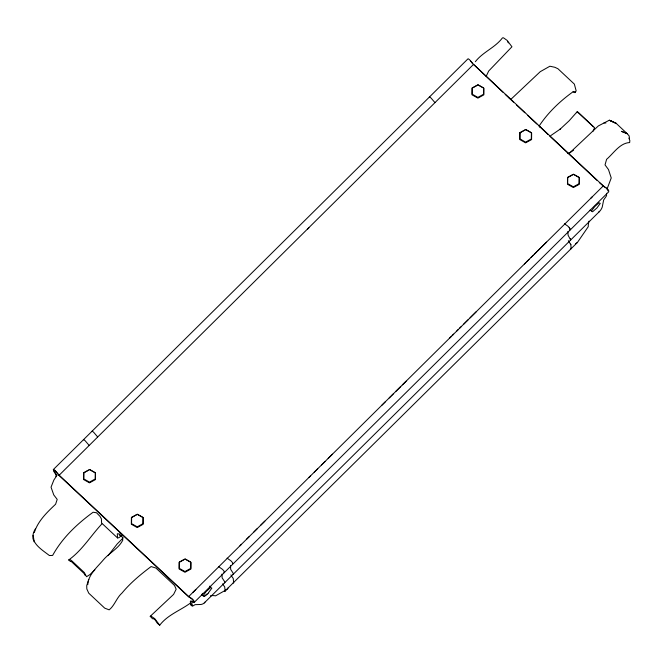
<?xml version="1.0" encoding="UTF-8"?>
<svg xmlns="http://www.w3.org/2000/svg" width="663" height="663" viewBox="0 0 663 663"><rect width="100%" height="100%" fill="white"/><g stroke="black" fill="none" stroke-linecap="round" stroke-linejoin="round"><path stroke-width="0.99" d="M472.048 88.212L471.998 94.801L477.89 98.124L483.849 94.85L483.899 88.262L478.006 84.939L472.901 87.748M567.536 177.643L567.478 184.239L573.379 187.554L579.329 184.289L579.387 177.692L573.487 174.377L568.382 177.178M194.102 602.51L194.118 601.407A2.569 0.472 45.3 0 0 192.253 599.004L188.516 596.377L58.974 475.04L55.145 470.581A2.569 0.472 45.3 0 0 53.347 469.553L467.921 58.891A2.569 0.472 45.3 0 1 469.719 59.927L473.548 64.386L603.09 185.723L606.827 188.342A2.569 0.472 45.3 0 1 608.7 190.753L608.684 191.847L194.102 602.51L191.814 601.971L192.005 605.899A5.13 1.011 -46.9 0 0 193.099 605.833L195.071 604.656L201.071 604.465A15.92 8.776 35.5 0 0 204.958 602.153M564.951 224.318L564.503 223.945C566.691 225.279 570.503 227.318 569.923 230.069M121.777 535.389L118.892 537.71L117.517 537.925L101.596 523.024L101.398 518.847L99.956 516.286L96.491 512.748L93.102 512.242C77.057 523.927 62.264 537.892 52.626 555.437L49.41 555.528C40.882 548.972 27.249 541.049 35.537 528.668M33.15 539.334L33.349 537.378M573.081 91.709L574.962 92.629L575.103 91.859L572.882 91.908C560.094 101.083 548.135 112.486 539.475 125.522L539.781 127.155M576.934 112.751L577.365 111.558L594.628 127.727L593.045 131.224M88.751 579.404L86.72 585.644L86.82 588.935L88.751 593.186L104.704 608.137L109.163 609.852C114.682 605.476 116.589 597.753 122.009 593.037C130.42 582.868 140.589 574.456 151.098 566.567L155.904 568.042L174.518 585.47L176.159 589.225L173.598 594.396L150.228 616.317L152.548 618.778L153.534 618.695L154.993 619.772L157.438 623.361L159.717 625.201C167.722 614.783 180.187 610.557 190.389 603.09L191.159 605.211M34.31 532.546C37.965 520.969 47.015 512.35 55.601 504.22L57.2 499.405L53.761 494.913L51.043 487.172L53.869 480.029L56.827 475.586M486.145 76.386L488.689 71.024L511.944 46.775L507.17 40.426L503.449 37.799L502.455 37.89C494.996 47.769 482.838 51.979 475.33 61.717M607.018 189.129L611.236 177.974L608.477 169.554L605.037 164.896L606.595 159.335C613.557 153.385 619.789 143.042 629.651 142.553L629.85 140.597L628.922 138.119M228.097 587.94L227.343 589.216L215.591 595.83A18.431 10.16 35.5 0 0 210.444 595.813M574.962 92.629L576.172 90.889L574.349 84.102L557.948 68.745L554.815 67.278L549.892 66.225L540.246 71.679L511.198 99.044L509.275 98.456M224.633 591.379L577.407 242.467L588.247 226.696A18.431 14.942 59.3 0 1 589.051 221.152M202.704 593.335L201.577 594.893L202.812 595.548M208.596 592.631L211.845 588.139L210.66 587.509L206.234 591.379L202.994 595.88L204.171 596.501L208.638 593.153M108.069 555.635L117.16 544.008L123.31 537.759M577.216 111.682L569.144 120.782L559.887 129.401L560.649 128.813L550.845 135.55M101.845 523.944C90.715 535.886 82.212 550.273 68.728 559.945L69.085 560.384M307.441 229.282L308.908 227.832M192.9 592.399L195.883 589.44M239.989 545.757L241.456 544.298M246.603 539.201L249.437 536.4M253.954 531.925L257.517 528.394M260.567 525.369L264.86 521.118M308.925 477.468L310.4 476.009M314.229 472.213L315.696 470.763M316.276 470.191L317.743 468.741M321.58 464.937L325.085 461.465M328.193 458.382L332.428 454.188M381.855 405.234L383.322 403.775M383.844 403.261L385.311 401.803M389.206 397.949L390.673 396.491M391.187 395.985L393.391 393.805M395.819 391.394L400.734 386.529M402.433 384.847L406.112 381.2M449.481 338.246L450.948 336.787M452.149 335.602L453.616 334.144M456.832 330.961L458.299 329.503M459.492 328.326L460.959 326.876M463.445 324.406L465.65 322.226M466.097 321.779L468.302 319.599M470.059 317.859L476.382 311.593M524.458 263.973L525.925 262.523M527.06 261.396L529.265 259.216M531.071 257.426L533.276 255.238M534.403 254.12L536.607 251.94M537.685 250.871L540.627 247.954M541.016 247.572L543.95 244.664M544.306 244.316L546.511 242.136M590.733 198.328L592.183 196.886M204.295 602.924L599.609 211.348M94.85 569.907L89.961 574.572L86.538 576.727L84.342 572.583L71.654 560.699L70.402 559.829L68.728 559.945M204.171 596.501L207.121 593.924M568.672 153.601L573.57 150.161M575.625 243.702L577.407 242.467M88.759 470.133L83.654 472.934L83.604 479.531L89.497 482.846L95.455 479.573L95.505 472.984L89.613 469.661M184.239 559.564L179.143 562.373L179.085 568.962L184.985 572.285L190.936 569.011L190.994 562.423L185.093 559.1M629.51 139.313L629.154 135.932L627.248 133.719L616.234 123.401L609.305 120.235L598.324 125.937L569.202 153.368L567.503 153.112M570.644 240.031L568.075 235.183L567.893 231.42M578.443 112.834L593.443 126.882M120.492 535.464L119.904 535.563L119.821 533.889M150.228 616.317L151.222 616.225L154.811 618.728L159.717 625.201M232.531 564.279L232.713 563.185A2.569 0.472 45.3 0 0 230.84 560.774L227.102 558.155M223.995 572.733L224.177 571.639A2.569 0.472 45.3 0 0 222.304 569.227L218.575 566.608M571.075 248.733L570.561 248.724L571.075 248.733L570.876 244.738L568.34 240.669M233.161 582.926L233.674 582.943L233.219 578.368A10.086 1.848 45.3 0 1 230.948 574.871M603.976 122.912L605.916 123.011M589.971 210.171L591.205 210.826M209.574 586.175L210.809 586.821M604.681 187.215L599.344 182.54M56.844 475.495L54.308 471.393L54.548 470.432A2.901 0.53 45.3 0 1 56.446 472.189L58.99 475.388L188.532 596.725L190.985 598.208A2.901 0.53 45.3 0 1 192.892 600.015L193.206 600.554C193.48 604.175 188.499 596.799 191.085 605.037A5.13 1.011 -46.9 0 0 192.187 604.971M502.935 92.24L473.548 64.386L58.99 475.388M505.198 94.361L513.485 102.119M516.494 104.945L524.781 112.702M527.789 115.519L536.831 123.989M538.339 125.398L548.127 134.572M549.635 135.981L597.081 180.427M434.953 102.608L431.132 98.149A2.569 0.472 45.3 0 0 429.326 97.121M97.56 436.818L93.732 432.359A2.569 0.472 45.3 0 0 91.933 431.323M89.024 445.271L85.204 440.812A2.569 0.472 45.3 0 0 83.397 439.776M507.576 41.769L508.562 42.888M85.312 575.583L83.919 573.329L71.364 561.569L69.955 561.089L70.303 561.528M472.653 63.781L471.02 61.535A2.901 0.53 45.3 0 0 470.515 60.996M569.161 227.525L570.105 228.975M570.346 238.68L570.611 239.252M570.611 244.158L570.876 244.738M34.078 541.812L33.233 535.348L33.581 538.513M53.347 469.553C53.197 472.296 56.769 473.755 56.023 476.664M87.798 584.667C88.295 574.539 97.304 567.105 103.436 559.812C109.387 552.801 118.718 548.458 122.821 540.08L122.207 536.831L118.776 533.922L117.31 533.748L117.517 537.925M607.78 189.891L607.83 190.869M606.488 193.273L606.579 195.237A5.13 1.011 -46.9 0 1 605.576 197.251L603.678 199.919L602.228 207.105A15.92 12.912 59.3 0 1 598.482 212.351M603.106 186.071L188.532 596.725M230.492 565.622L230.683 569.393L232.953 572.89A8.113 1.483 45.3 0 1 233.02 574.357M225.147 591.396L224.682 586.821A10.086 1.848 45.3 0 1 222.66 583.863M221.964 574.075L222.146 577.846L224.417 581.343A8.113 1.492 45.3 0 1 224.492 582.81M605.568 187.546A2.901 0.53 45.3 0 1 606.065 187.96M606.844 188.69A2.901 0.53 45.3 0 1 607.474 189.353M83.878 472.611L83.82 478.935L89.48 482.117L95.19 478.984L95.24 472.661L89.588 469.479L83.878 472.611M131.398 517.654L131.34 524.242L137.241 527.566L143.191 524.292L143.249 517.704L137.349 514.38L131.398 517.654M131.622 517.331L131.564 523.654L137.224 526.836L142.935 523.695L142.984 517.38L137.324 514.19L131.622 517.331M179.358 562.05L179.308 568.365L184.96 571.547L190.671 568.415L190.729 562.091L185.068 558.909L179.358 562.05M472.271 87.889L472.213 94.212L477.874 97.395L483.584 94.254L483.634 87.939L477.982 84.748L472.271 87.889M519.792 132.931L519.734 139.52L525.635 142.843L531.585 139.57L531.643 132.981L525.742 129.658L519.792 132.931M520.007 132.608L519.958 138.923L525.618 142.114L531.32 138.973L531.378 132.65L525.718 129.467L520.007 132.608M567.752 177.319L567.702 183.643L573.354 186.825L579.064 183.692L579.122 177.369L573.462 174.187L567.752 177.319M594.628 206.657L591.388 211.157L592.565 211.779L596.99 207.909L600.239 203.417L599.054 202.787L594.628 206.657M624.795 132.6L621.38 131.34L627.248 133.719L624.795 132.6M612.529 121.578L609.305 120.235L616.234 123.401L612.529 121.578"/></g></svg>
